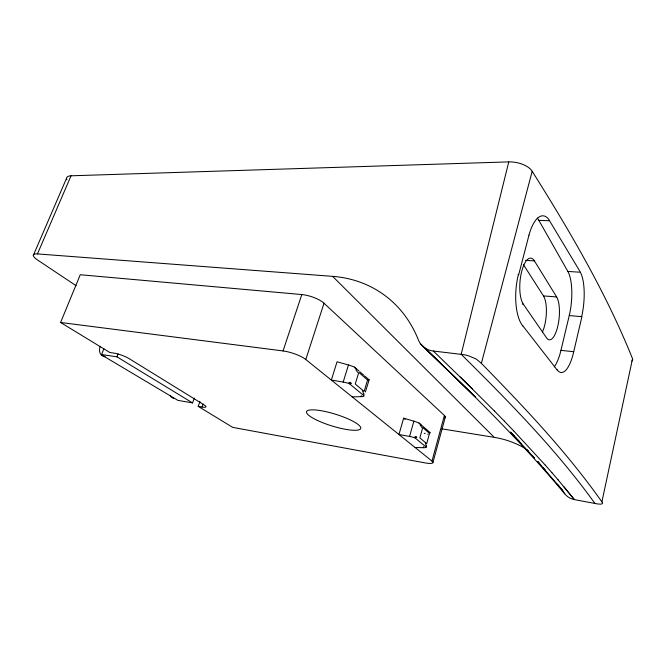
<?xml version="1.0" encoding="UTF-8"?>
<svg xmlns="http://www.w3.org/2000/svg" width="666" height="666" viewBox="0 0 666 666"><rect width="100%" height="100%" fill="white"/><g stroke="black" fill="none" stroke-linecap="round" stroke-linejoin="round"><path stroke-width="1" d="M558.108 479.878L574.383 499.608L596.986 503.846A9.84 1.965 14.1 0 0 599.708 504.087C601.198 504.553 604.062 503.346 601.898 501.864L632.534 358.716C606.06 292.79 569.905 231.285 532.184 171.279A18.939 9.615 10.8 0 0 508.741 161.888L71.037 175.799A15.085 5.411 22.4 0 0 66.875 179.82M557.176 369.805A34.366 11.472 -84.8 0 0 573.717 351.748L581.918 316.675L569.255 315.559L560.947 350.349A34.124 11.48 -84 0 1 554.254 366.908M508.757 161.93L461.18 354.27C508.566 401.34 555.877 449.15 594.971 503.513M528.979 235.115L518.714 274.633L518.115 274.592M601.898 501.864C566.566 451.723 524.125 407.126 481.368 363.345L532.184 171.279M198.218 406.36L232.684 427.364L424.975 462.878A13.545 2.747 16.1 0 0 431.976 461.088L444.397 415.467L324.026 303.238A16.891 5.411 18.3 0 0 301.806 294.555L80.261 274.733L60.589 322.486L109.848 352.505L113.911 353.097A11.347 2.314 19.9 0 1 129.104 358.616L204.179 404.928A10.082 1.898 18.8 0 1 202.048 407.026L198.218 406.36L199.95 401.481M432.967 462.412L445.321 416.983M415.085 447.494L423.31 447.685L423.568 446.753M409.565 436.43L413.869 421.17L403.629 418.173L398.959 434.515L409.565 436.43A9.316 2.281 13.2 0 1 414.985 437.845L415.359 437.962M352.197 396.869L360.997 396.653L361.313 395.612M367.565 379.978L364.119 391.417L355.244 384.016L358.783 372.411L367.565 379.978L369.189 379.595L365.426 391.874M343.181 382.068L348.468 364.968L337.054 361.788L331.327 380.07L343.181 382.068A10.573 2.972 14.3 0 1 349.359 383.674L349.808 383.824M431.976 461.088L305.786 359.515L324.026 303.238M60.589 322.486L283.042 350.94L301.806 294.555M202.048 407.026L203.08 404.096M100.1 346.362A10.972 7.492 -55.5 0 0 104.304 356.535L177.93 400.383L192.557 402.913L194.297 398.052M103.871 348.751L101.59 354.553L116.95 356.826L118.065 353.946M76.14 285.731L37.646 260.056A15.501 3.988 22.2 0 1 37.454 253.912L71.037 175.799M33.3 255.411L66.55 178.288M538.852 220.354L549.533 220.737L580.452 272.244L567.873 271.445L538.852 220.354A37.046 13.345 -85.7 0 0 537.271 218.057M525.466 260.356L534.398 260.881L556.643 296.936A22.677 7.667 -84.4 0 1 557.675 326.715A22.677 7.667 -84.4 0 1 546.611 337.937L523.334 304.187A24.284 8.75 -85.1 0 1 521.678 271.503A24.284 8.75 -85.1 0 1 534.398 260.881M37.454 253.912L334.424 276.498A148.235 118.956 -55.1 0 1 418.398 339.968A24.317 20.355 -40.8 0 0 433.316 351.024L472.444 388.944M523.301 264.435L543.464 295.912L556.643 296.936M522.452 304.112L523.334 304.187M560.947 350.349L573.701 351.723M433.316 351.024L464.102 354.72A13.728 4.221 15 0 1 468.839 355.91L476.257 359.057L481.368 363.345M104.304 356.535L105.086 356.651L101.59 354.553M494.43 437.387L495.662 437.587A103.113 96.145 -64.4 0 1 524.983 448.318M441.908 428.854L494.255 437.362L332.617 276.357M415.01 437.853L426.382 447.252A9.191 2.214 13.1 0 1 423.31 447.685M413.869 421.17A9.282 1.94 19.1 0 1 419.114 423.077L419.48 423.26M348.468 364.968A10.514 2.522 20 0 1 354.437 367.141L354.853 367.349M116.95 356.826L192.557 402.913M349.359 383.674L364.144 395.879A10.398 2.872 14.1 0 1 360.997 396.653M403.629 418.173L405.136 419.455M354.437 367.141L359.074 371.153M359.998 371.944L363.636 375.1M364.535 375.874L369.006 379.737A10.34 2.439 19.9 0 1 368.065 380.061M419.114 423.077L430.361 432.8A9.149 1.881 19 0 1 429.878 432.925M424.142 347.477L475.158 396.753L420.754 344.131C470.704 392.083 520.387 440.559 564.751 493.822M460.256 376.981L494.447 411.005M494.422 410.997L504.395 421.195M504.37 421.187L513.694 430.877M513.677 430.869L545.263 465.109M511.272 432.892L516.158 438.078M510.606 432.201L514.144 435.98M516.25 438.236L519.08 441.267M518.165 440.226L521.453 443.772M510.572 432.192L518.914 441.242M521.686 444.247L534.19 457.808M562.129 489.826L537.662 461.571L541.658 466.025M527.405 450.224L528.762 451.706M526.773 449.542L528.146 451.057M532.226 455.561L534.282 457.825M537.687 461.571L539.052 463.086M542.965 467.499L545.571 470.446M545.246 465.101L551.914 472.669M551.898 472.669L558.125 479.886M557.417 484.182L559.215 486.33M560.414 487.753L562.212 489.901M563.911 486.763L574.375 499.608A16.758 16.059 -25.3 0 1 562.812 490.617M522.852 325.849L557.142 369.971M543.464 295.912A22.502 7.875 -84.4 0 1 542.415 332.101M567.873 271.445A33.75 11.189 -84.7 0 1 569.255 315.559M522.827 325.949A37.679 15.052 -86.2 0 1 518.481 274.317M580.411 272.377A33.991 11.014 -84.7 0 1 581.709 316.358M528.995 235.131A37.288 14.469 -86.3 0 1 549.583 220.546M632.5 358.716A13.944 4.762 9.6 0 1 631.793 361.097M174.309 398.534A9.982 7.309 -56.5 0 1 170.346 395.662M350.657 382.442A12.279 1.757 3.9 0 1 348.917 382.434M362.579 390.942A12.071 5.336 50.8 0 1 363.42 393.531M355.81 369.722A12.254 7.468 33.9 0 1 357.55 372.386M416.633 436.738A10.814 2.09 4.8 0 1 414.885 436.788M416.866 437.57A7.201 3.122 26.1 0 1 415.093 437.229M420.238 425.224A10.822 6.452 30.3 0 1 421.72 427.489M419.239 423.526A7.168 5.628 2.3 0 1 420.904 424.808M363.911 393.581A7.984 2.448 70.7 0 1 363.861 395.063M426.415 445.487A7.076 2.431 69 0 1 426.265 446.744M425.399 443.173A10.706 4.837 48.3 0 1 426.065 445.412M428.088 434.024A7.001 0.483 -33.3 0 1 427.672 434.324M425.233 433.25A10.598 0.882 -12.6 0 1 424.3 433.491M354.603 367.657A8.142 6.643 7 0 1 356.543 369.189M444.397 415.467A13.337 3.313 15.8 0 1 444.73 417.865M351.598 383.391A8.159 3.388 23.7 0 1 349.55 382.975M283.042 350.94A17.216 4.512 18.1 0 1 305.786 359.515M429.512 433.375L426.69 443.598L419.846 437.895L422.735 427.53L429.512 433.375M317.441 420.446A28.355 6.127 17.2 0 0 360.581 428.754A28.355 6.127 17.2 0 0 322.844 411.022A28.355 6.127 17.2 0 0 317.441 420.446"/></g></svg>
